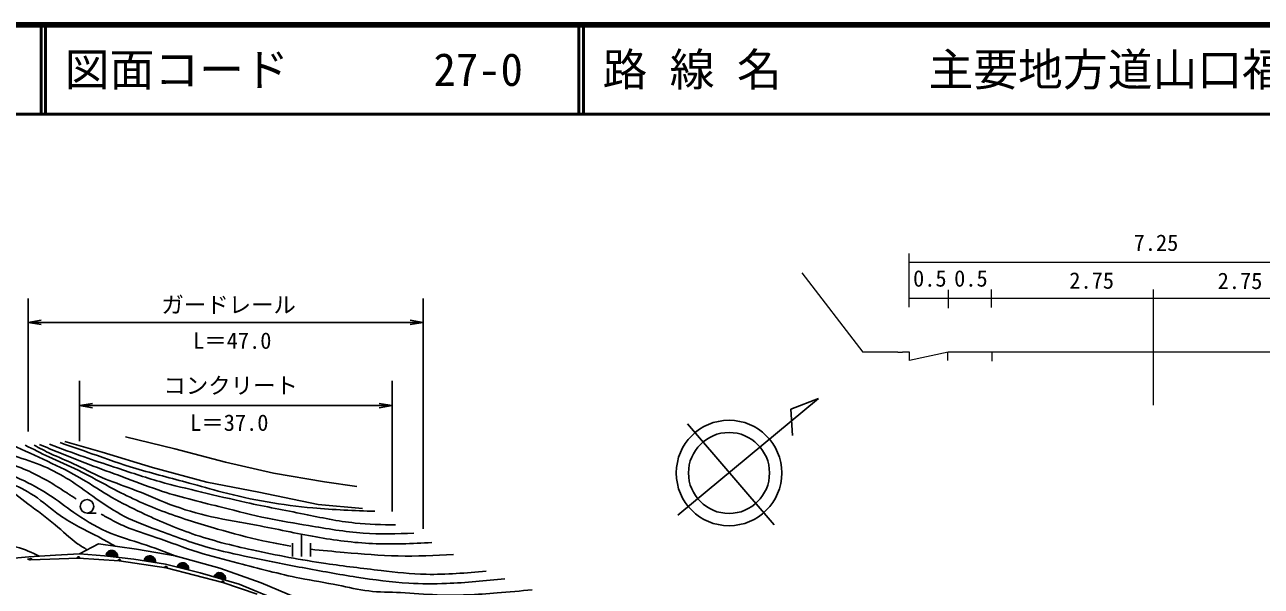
# Model space of a CAD drawing. Units: millimetres, scale not verified. Extents: x 40000 to 680000, y 20000 to 380000.
# Drawn here: x 115916 to 253872, y 317316 to 380000 of the extents above; entities that cross this region are included whole.
import ezdxf
from ezdxf.enums import TextEntityAlignment as Align

# ---------------------------------------------------------------- set-up
doc = ezdxf.new("R2010")
doc.units = ezdxf.units.MM
doc.header["$LTSCALE"] = 1000
for name, color, linetype, lineweight in [('M-BGD', 7, 'Continuous', 25), ('M-BMK-SRVR', 3, 'Continuous', 25), ('M-STR-HTXT', 7, 'Continuous', 13), ('M-STR-STR3', 7, 'Continuous', 25), ('M-TTL', 2, 'Continuous', 140), ('M-TTL-LINE', 7, 'Continuous', 50), ('M-TTL-TXT', 7, 'Continuous', 13)]:
    doc.layers.add(name, color=color, linetype=linetype, lineweight=lineweight)
doc.styles.add('ＭＳ ゴシック', font='')
doc.styles.get('ＭＳ ゴシック').set_extended_font_data('MS Gothic')

# ---------------------------------------------------------------- blocks, each defined once
blk = doc.blocks.new('open_arrow')
at = {"color": 0, "linetype": 'Continuous', "lineweight": -2}
blk.add_lwpolyline([(7.5, 1.25), (0, 0), (7.5, -1.25)], dxfattribs=at)

msp = doc.modelspace()

# ---------------------------------------------------------------- linework, layer by layer
at = {"layer": 'M-BGD'}
for p, q in [((127149, 333991), (132668, 332645)), ((120377, 333480), (124551, 332274)), ((132668, 332645), (138327, 331161)), ((124551, 332274), (130164, 330558)), ((138327, 331161), (143661, 329955)), ((130164, 330558), (136240, 328935)), ((143661, 329955), (149366, 328981)), ((136240, 328935), (142038, 327822)), ((149366, 328981), (152984, 328471)), ((142038, 327822), (148670, 326430)), ((148670, 326430), (153587, 326013)), ((122869, 325490), (123869, 325490)), ((146781, 323139), (146781, 320639)), ((124162, 322063), (122018, 320944)), ((128395, 321471), (124162, 322063)), ((132712, 320709), (128395, 321471)), ((145781, 322139), (145781, 320639)), ((147781, 320639), (147781, 322139)), ((114340, 320433), (116364, 320613)), ((116364, 320613), (119343, 320796)), ((121900, 320462), (116571, 320264)), ((119343, 320796), (122018, 320944)), ((126464, 320151), (121900, 320462)), ((122018, 320944), (124800, 320715)), ((124800, 320715), (128107, 320339)), ((131679, 319385), (126464, 320151)), ((128107, 320339), (131622, 319781)), ((137665, 319354), (132712, 320709)), ((131622, 319781), (135478, 318828)), ((138000, 317741), (131679, 319385)), ((135478, 318828), (139833, 317558)), ((142279, 317703), (137665, 319354)), ((141855, 316437), (138000, 317741)), ((139833, 317558), (144869, 315471)), ((150302, 314310), (142279, 317703))]:
    msp.add_line(p, q, dxfattribs=at)
msp.add_circle((122869, 326240), 750, dxfattribs=at)
for centre, radius, start, end in [((116553, 320764), 500, 227.13237, 272.13237), ((116571, 320264), 150, 2.13237, 182.13237), ((121900, 320462), 150, 356.09146, 182.13237), ((125633, 320685), 650, 349.89717, 169.89717), ((125633, 320685), 600, 349.89717, 169.89717), ((125633, 320685), 550, 349.89717, 169.89717), ((125633, 320685), 500, 349.89717, 169.89717), ((125633, 320685), 450, 349.89717, 169.89717), ((125633, 320685), 400, 349.89717, 169.89717), ((125633, 320685), 350, 349.89717, 169.89717), ((125633, 320685), 300, 349.89717, 169.89717), ((125633, 320685), 250, 349.89717, 169.89717), ((125633, 320685), 200, 349.89717, 169.89717), ((125633, 320685), 150, 349.89717, 169.89717), ((125633, 320685), 100, 349.89717, 169.89717), ((125633, 320685), 50, 349.89717, 169.89717), ((126464, 320151), 150, 351.65204, 176.09146), ((129865, 320060), 650, 350.98449, 170.98449), ((129865, 320060), 600, 350.98449, 170.98449), ((129865, 320060), 550, 350.98449, 170.98449), ((129865, 320060), 500, 350.98449, 170.98449), ((129865, 320060), 450, 350.98449, 170.98449), ((129865, 320060), 400, 350.98449, 170.98449), ((129865, 320060), 350, 350.98449, 170.98449), ((129865, 320060), 300, 350.98449, 170.98449), ((129865, 320060), 250, 350.98449, 170.98449), ((129865, 320060), 200, 350.98449, 170.98449), ((129865, 320060), 150, 350.98449, 170.98449), ((129865, 320060), 100, 350.98449, 170.98449), ((129865, 320060), 50, 350.98449, 170.98449), ((131679, 319385), 150, 345.42097, 171.65204), ((133550, 319305), 650, 346.12247, 166.12247), ((133550, 319305), 600, 346.12247, 166.12247), ((133550, 319305), 550, 346.12247, 166.12247), ((133550, 319305), 500, 346.12247, 166.12247), ((133550, 319305), 450, 346.12247, 166.12247), ((133550, 319305), 400, 346.12247, 166.12247), ((133550, 319305), 350, 346.12247, 166.12247), ((133550, 319305), 300, 346.12247, 166.12247), ((133550, 319305), 250, 346.12247, 166.12247), ((133550, 319305), 200, 346.12247, 166.12247), ((133550, 319305), 150, 346.12247, 166.12247), ((133550, 319305), 100, 346.12247, 166.12247), ((133550, 319305), 50, 346.12247, 166.12247), ((137656, 318193), 650, 343.7398, 163.7398), ((137656, 318193), 600, 343.7398, 163.7398), ((137656, 318193), 550, 343.7398, 163.7398), ((137656, 318193), 500, 343.7398, 163.7398), ((137656, 318193), 450, 343.7398, 163.7398), ((137656, 318193), 400, 343.7398, 163.7398), ((137656, 318193), 350, 343.7398, 163.7398), ((137656, 318193), 300, 343.7398, 163.7398), ((137656, 318193), 250, 343.7398, 163.7398), ((137656, 318193), 200, 343.7398, 163.7398), ((137656, 318193), 150, 343.7398, 163.7398), ((137656, 318193), 100, 343.7398, 163.7398), ((137656, 318193), 50, 343.7398, 163.7398), ((138000, 317741), 150, 341.31265, 165.42097)]:
    msp.add_arc(centre, radius, start, end, dxfattribs=at)
for points, knots in [([(112435, 332536), (113355, 332273), (114275, 332010), (115190, 331724), (116293, 331379), (117388, 331003), (118439, 330523), (119408, 330081), (120338, 329552), (121229, 328969), (122121, 328386), (122973, 327749), (123843, 327132), (124876, 326400), (125934, 325696), (127057, 325119), (128224, 324520), (129460, 324060), (130695, 323601), (132577, 322901), (134456, 322205), (136381, 321658), (137904, 321226), (139455, 320887), (141008, 320563), (142971, 320154), (144937, 319769), (146906, 319398), (148914, 319019), (150925, 318654), (152945, 318338), (154879, 318036), (156821, 317780), (158773, 317667), (160172, 317586), (161576, 317579), (162976, 317632), (165148, 317713), (167311, 317937), (169475, 318162)], [0, 0, 0, 0, 1, 1, 1, 2, 2, 2, 3, 3, 3, 4, 4, 4, 5, 5, 5, 6, 6, 6, 7, 7, 7, 8, 8, 8, 9, 9, 9, 10, 10, 10, 11, 11, 11, 12, 12, 12, 13, 13, 13, 13]), ([(114540, 333078), (115854, 332480), (117168, 331882), (118474, 331265), (119756, 330660), (121031, 330036), (122253, 329322), (123399, 328653), (124498, 327905), (125644, 327238), (126709, 326619), (127813, 326071), (128929, 325543), (130787, 324664), (132675, 323844), (134615, 323177), (136793, 322428), (139036, 321872), (141290, 321376), (144018, 320775), (146762, 320262), (149520, 319857), (151561, 319557), (153611, 319316), (155665, 319080), (157346, 318887), (159030, 318697), (160716, 318656), (162939, 318602), (165165, 318805), (167391, 319009)], [0, 0, 0, 0, 1, 1, 1, 2, 2, 2, 3, 3, 3, 4, 4, 4, 5, 5, 5, 6, 6, 6, 7, 7, 7, 8, 8, 8, 9, 9, 9, 10, 10, 10, 10]), ([(115967, 333066), (116845, 332621), (117723, 332175), (118616, 331759), (119695, 331256), (120795, 330797), (121865, 330276), (123242, 329605), (124568, 328833), (125927, 328121), (127767, 327158), (129668, 326305), (131613, 325578), (133524, 324864), (135478, 324271), (137441, 323707), (139113, 323226), (140792, 322767), (142491, 322400), (143522, 322177), (144561, 321988), (145599, 321799)], [0, 0, 0, 0, 1, 1, 1, 2, 2, 2, 3, 3, 3, 4, 4, 4, 5, 5, 5, 6, 6, 6, 7, 7, 7, 7]), ([(116956, 333066), (117575, 332738), (118194, 332411), (118828, 332112), (119666, 331717), (120529, 331373), (121370, 330982), (122426, 330492), (123448, 329926), (124514, 329464), (125609, 328988), (126752, 328620), (127869, 328192), (129295, 327646), (130680, 327000), (132107, 326461), (133623, 325890), (135187, 325439), (136769, 325084), (138431, 324711), (140113, 324444), (141785, 324130), (144001, 323715), (146201, 323218), (148425, 322824), (150505, 322455), (152605, 322177), (154711, 322082), (156921, 321983), (159136, 322085), (161351, 322188)], [0, 0, 0, 0, 1, 1, 1, 2, 2, 2, 3, 3, 3, 4, 4, 4, 5, 5, 5, 6, 6, 6, 7, 7, 7, 8, 8, 8, 9, 9, 9, 10, 10, 10, 10]), ([(117556, 333137), (118309, 332830), (119063, 332524), (119816, 332218), (121060, 331714), (122305, 331210), (123560, 330735), (124804, 330264), (126057, 329821), (127304, 329358), (128631, 328865), (129951, 328349), (131295, 327910), (133494, 327189), (135756, 326671), (138006, 326108), (139664, 325693), (141315, 325255), (142986, 324907), (144506, 324591), (146041, 324352), (147577, 324095), (149609, 323756), (151640, 323387), (153687, 323247), (155562, 323119), (157450, 323183), (159338, 323247)], [0, 0, 0, 0, 1, 1, 1, 2, 2, 2, 3, 3, 3, 4, 4, 4, 5, 5, 5, 6, 6, 6, 7, 7, 7, 8, 8, 8, 9, 9, 9, 9]), ([(118686, 333172), (119966, 332691), (121246, 332210), (122536, 331759), (123650, 331370), (124771, 331003), (125891, 330629), (127580, 330066), (129265, 329488), (130977, 329004), (132518, 328569), (134080, 328209), (135639, 327839), (137299, 327445), (138955, 327038), (140619, 326673), (142765, 326203), (144925, 325802), (147083, 325367), (148971, 324985), (150859, 324577), (152769, 324378), (154267, 324221), (155778, 324194), (157290, 324166)], [0, 0, 0, 0, 1, 1, 1, 2, 2, 2, 3, 3, 3, 4, 4, 4, 5, 5, 5, 6, 6, 6, 7, 7, 7, 8, 8, 8, 8]), ([(119887, 333349), (121065, 332938), (122242, 332526), (123419, 332112), (125042, 331542), (126663, 330965), (128308, 330466), (130271, 329870), (132266, 329383), (134245, 328842), (135483, 328504), (136714, 328144), (137956, 327822), (141268, 326962), (144659, 326370), (148067, 326059), (150371, 325849), (152682, 325767), (154994, 325684)], [0, 0, 0, 0, 1, 1, 1, 2, 2, 2, 3, 3, 3, 4, 4, 4, 5, 5, 5, 6, 6, 6, 6]), ([(109106, 332005), (110158, 331857), (111211, 331708), (112250, 331491), (112833, 331370), (113412, 331227), (113983, 331055), (115626, 330562), (117203, 329834), (118682, 328963), (119361, 328562), (120021, 328131), (120680, 327700), (120789, 327628), (120899, 327556), (121009, 327484), (121119, 327412), (121229, 327340), (121339, 327268), (121449, 327197), (121560, 327127), (121671, 327057)], [0, 0, 0, 0, 1, 1, 1, 2, 2, 2, 3, 3, 3, 4, 4, 4, 5, 5, 5, 6, 6, 6, 7, 7, 7, 7]), ([(90324, 314097), (91080, 315058), (91837, 316019), (92525, 317026), (93407, 318314), (94176, 319677), (94971, 321028), (95557, 322023), (96157, 323010), (96862, 323919), (97477, 324712), (98172, 325445), (98900, 326142), (99674, 326884), (100485, 327584), (101346, 328218), (102074, 328754), (102839, 329242), (103644, 329663), (104354, 330035), (105095, 330354), (105867, 330553), (106649, 330753), (107462, 330829), (108276, 330849), (109562, 330880), (110850, 330771), (112093, 330478), (113401, 330171), (114659, 329661), (115873, 329070), (116953, 328545), (117996, 327958), (118987, 327291), (119918, 326664), (120802, 325968), (121729, 325327), (122928, 324498), (124200, 323761), (125546, 323215), (126667, 322760), (127839, 322438), (128993, 322066), (130312, 321640), (131606, 321149), (132901, 320657)], [0, 0, 0, 0, 1, 1, 1, 2, 2, 2, 3, 3, 3, 4, 4, 4, 5, 5, 5, 6, 6, 6, 7, 7, 7, 8, 8, 8, 9, 9, 9, 10, 10, 10, 11, 11, 11, 12, 12, 12, 13, 13, 13, 14, 14, 14, 15, 15, 15, 15]), ([(97202, 317322), (96994, 317466), (96786, 317610), (96565, 317693), (96286, 317797), (95984, 317802), (95639, 317767), (95348, 317737), (95025, 317678), (94860, 317841), (94754, 317946), (94713, 318143), (94712, 318323), (94708, 319150), (95559, 319590), (96120, 320176), (96693, 320773), (96964, 321522), (97343, 322214), (97911, 323248), (98722, 324154), (99604, 324956), (100285, 325576), (101007, 326134), (101753, 326661), (102483, 327177), (103235, 327664), (104014, 328107), (104890, 328604), (105800, 329046), (106757, 329367), (107501, 329616), (108273, 329793), (109054, 329848), (110108, 329923), (111177, 329776), (112205, 329515), (112862, 329348), (113502, 329133), (114132, 328885), (115115, 328497), (116072, 328026), (116948, 327440), (117966, 326759), (118875, 325923), (119876, 325216), (120537, 324749), (121237, 324338), (121951, 323956), (122761, 323522), (123587, 323125), (124397, 322696), (124942, 322408), (125480, 322106), (126017, 321803)], [0, 0, 0, 0, 1, 1, 1, 2, 2, 2, 3, 3, 3, 4, 4, 4, 5, 5, 5, 6, 6, 6, 7, 7, 7, 8, 8, 8, 9, 9, 9, 10, 10, 10, 11, 11, 11, 12, 12, 12, 13, 13, 13, 14, 14, 14, 15, 15, 15, 16, 16, 16, 17, 17, 17, 18, 18, 18, 18]), ([(117542, 320685), (116717, 321069), (115892, 321453), (115021, 321695), (114288, 321899), (113523, 322004), (112760, 322029), (112042, 322052), (111326, 322006), (110611, 321955), (109397, 321868), (108184, 321767), (106979, 321584), (105556, 321368), (104143, 321038), (102754, 320732), (102116, 320591), (101482, 320455), (100790, 320472), (100327, 320484), (99838, 320564), (99530, 320880), (99383, 321030), (99278, 321234), (99233, 321436), (99079, 322131), (99641, 322798), (100160, 323400), (100930, 324294), (101605, 325045), (102421, 325698), (103238, 326352), (104197, 326907), (105163, 327402), (106057, 327861), (106958, 328269), (107906, 328588), (108802, 328891), (109740, 329115), (110685, 329107), (111641, 329099), (112604, 328855), (113465, 328440), (114492, 327945), (115374, 327207), (116281, 326513), (117300, 325734), (118350, 325010), (119320, 324178), (120145, 323470), (120913, 322684), (121803, 322066), (122150, 321825), (122515, 321610), (122880, 321394)], [0, 0, 0, 0, 1, 1, 1, 2, 2, 2, 3, 3, 3, 4, 4, 4, 5, 5, 5, 6, 6, 6, 7, 7, 7, 8, 8, 8, 9, 9, 9, 10, 10, 10, 11, 11, 11, 12, 12, 12, 13, 13, 13, 14, 14, 14, 15, 15, 15, 16, 16, 16, 17, 17, 17, 18, 18, 18, 18]), ([(124443, 325367), (124540, 325311), (124637, 325256), (124735, 325200), (124832, 325145), (124930, 325090), (125028, 325036), (125126, 324982), (125225, 324929), (125323, 324876), (125915, 324558), (126514, 324248), (127129, 323981), (128238, 323500), (129403, 323155), (130551, 322768), (132133, 322235), (133685, 321622), (135273, 321122), (136742, 320660), (138241, 320295), (139735, 319909), (142027, 319318), (144307, 318678), (146623, 318220), (148033, 317940), (149456, 317728), (150868, 317440), (152008, 317207), (153141, 316925), (154290, 316790), (155464, 316652), (156656, 316667), (157843, 316617), (159204, 316559), (160557, 316416), (161915, 316357), (164150, 316260), (166395, 316393), (168629, 316574), (169931, 316678), (171230, 316799), (172528, 316920)], [0, 0, 0, 0, 1, 1, 1, 2, 2, 2, 3, 3, 3, 4, 4, 4, 5, 5, 5, 6, 6, 6, 7, 7, 7, 8, 8, 8, 9, 9, 9, 10, 10, 10, 11, 11, 11, 12, 12, 12, 13, 13, 13, 14, 14, 14, 14]), ([(147824, 321446), (149072, 321326), (150319, 321207), (151568, 321093), (153566, 320911), (155568, 320745), (157572, 320704), (159631, 320663), (161692, 320754), (163753, 320846)], [0, 0, 0, 0, 1, 1, 1, 2, 2, 2, 3, 3, 3, 3])]:
    msp.add_open_spline(points, degree=3, knots=knots, dxfattribs=at)
at = {"layer": 'M-BMK-SRVR'}
for p, q in [((188770, 325245), (204466, 338280)), ((204466, 338280), (201391, 337104)), ((201391, 337104), (201559, 334148)), ((189843, 335434), (199516, 324175))]:
    msp.add_line(p, q, dxfattribs=at)
for radius in [5885, 4520]:
    msp.add_circle((194491, 329962), radius, dxfattribs=at)
at = {"layer": 'M-STR-HTXT'}
for p, q in [((214593, 348467), (214593, 354467)), ((267255, 353446), (214593, 353446)), ((202609, 352300), (209407, 343460)), ((223755, 350446), (223755, 348446)), ((241832, 337533), (241832, 350460)), ((267255, 349446), (214593, 349446)), ((218925, 350407), (218925, 348373)), ((213332, 343460), (209407, 343460)), ((213332, 343460), (213832, 343460)), ((214638, 343460), (213832, 343460)), ((218925, 343460), (214638, 342526)), ((214638, 342526), (214638, 343460)), ((218921, 342507), (218921, 343481)), ((223832, 343460), (218925, 343460)), ((267832, 343460), (223832, 343460)), ((223832, 342460), (223832, 343460))]:
    msp.add_line(p, q, dxfattribs=at)
at = {"layer": 'M-STR-STR3'}
for p, q in [((116314, 334596), (116314, 349441)), ((160377, 349441), (160377, 323729)), ((116314, 346770), (160377, 346770)), ((122036, 333524), (122036, 340266)), ((156899, 340266), (156899, 325670)), ((122036, 337490), (156899, 337490))]:
    msp.add_line(p, q, dxfattribs=at)
at = {"layer": 'M-TTL'}
msp.add_line((680000, 380000), (40000, 380000), dxfattribs=at)
at = {"layer": 'M-TTL-LINE'}
for p, q in [((117750, 380000), (117750, 370000)), ((118250, 380000), (118250, 370000)), ((177750, 380000), (177750, 370000)), ((178250, 380000), (178250, 370000)), ((40000, 370000), (680000, 370000))]:
    msp.add_line(p, q, dxfattribs=at)

# ---------------------------------------------------------------- block references
at = {"layer": 'M-STR-STR3', "xscale": 193, "yscale": 193}
for p in [(116314, 346770), (122036, 337490)]:
    msp.add_blockref('open_arrow', p, dxfattribs=at)
at = {"layer": 'M-STR-STR3', "xscale": 193, "yscale": 193, "rotation": 180}
for p in [(160377, 346770), (156899, 337490)]:
    msp.add_blockref('open_arrow', p, dxfattribs=at)

# ---------------------------------------------------------------- texts
at = {"layer": 'M-STR-HTXT', "style": 'ＭＳ ゴシック'}
for s, p in [('7.25', (239633, 354203)), ('0.5', (215026, 350214)), ('0.5', (219607, 350214)), ('2.75', (232454, 349982)), ('2.75', (249005, 349946))]:
    msp.add_text(s, height=1833, dxfattribs=at).set_placement(p, align=Align.BOTTOM_LEFT)
at = {"layer": 'M-STR-STR3', "style": 'ＭＳ ゴシック'}
for s, p in [('ガードレール', (131168, 347273)), ('L＝47.0', (134703, 343273)), ('コンクリート', (131391, 338259)), ('L＝37.0', (134373, 334115))]:
    msp.add_text(s, height=1833, dxfattribs=at).set_placement(p, align=Align.BOTTOM_LEFT)
at = {"layer": 'M-TTL-TXT', "style": 'ＭＳ ゴシック'}
for s, p in [('図面コード', (120380, 375000)), ('27-0', (161521, 375000)), ('路 線 名', (180380, 375000)), ('主要地方道山口福栄須佐線', (216734, 375000))]:
    msp.add_text(s, height=3666, dxfattribs=at).set_placement(p, align=Align.MIDDLE_LEFT)

doc.saveas('drawing.dxf')
